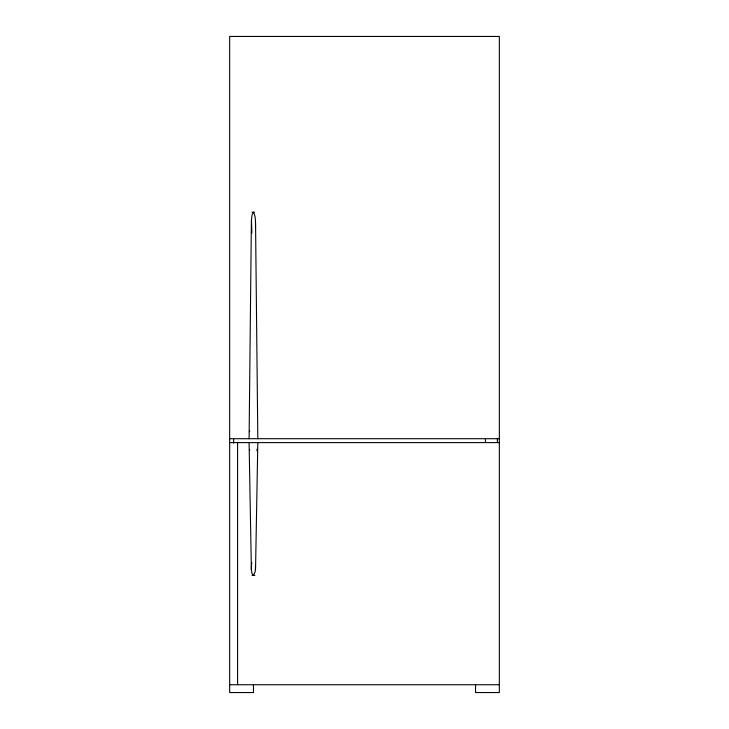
<?xml version="1.0" encoding="UTF-8"?>
<svg xmlns="http://www.w3.org/2000/svg" width="729" height="729" viewBox="0 0 729 729"><rect width="100%" height="100%" fill="white"/><g stroke="black" fill="none" stroke-linecap="round" stroke-linejoin="round"><path stroke-width="1.09" d="M249.09 438.703L251.377 221.252M255.533 228.323C255.278 223.028 256.171 216.923 253.455 212.194L252.034 215.091L251.459 220.276L251.897 233.125M255.551 568.83L257.82 442.603M251.888 562.679L251.569 564.492A27.72 27.675 -90 0 0 251.45 570.488L252.034 573.632L253.455 575.391L255.232 571.5L255.542 565.604M249.619 430.875L249.619 431.686M249.619 449.62L249.619 450.431M256.89 450.804L257.419 450.03L256.89 449.246M252.052 212.194L254.448 212.194M229.662 438.703L499.338 438.703M229.662 442.603L499.338 442.603M252.052 575.391L254.858 575.391M229.662 684.741L499.338 684.741M249.09 442.603L251.377 569.923M255.542 222.381L257.82 438.703M497.36 438.703L497.36 442.603M485.459 438.703L485.459 442.603M475.545 684.741L475.545 692.55L499.338 692.55L499.338 36.45L229.662 36.45L229.662 692.55L253.455 692.55L253.455 684.741M237.59 442.603L237.59 684.741M233.626 438.521L233.626 443.068"/></g></svg>
